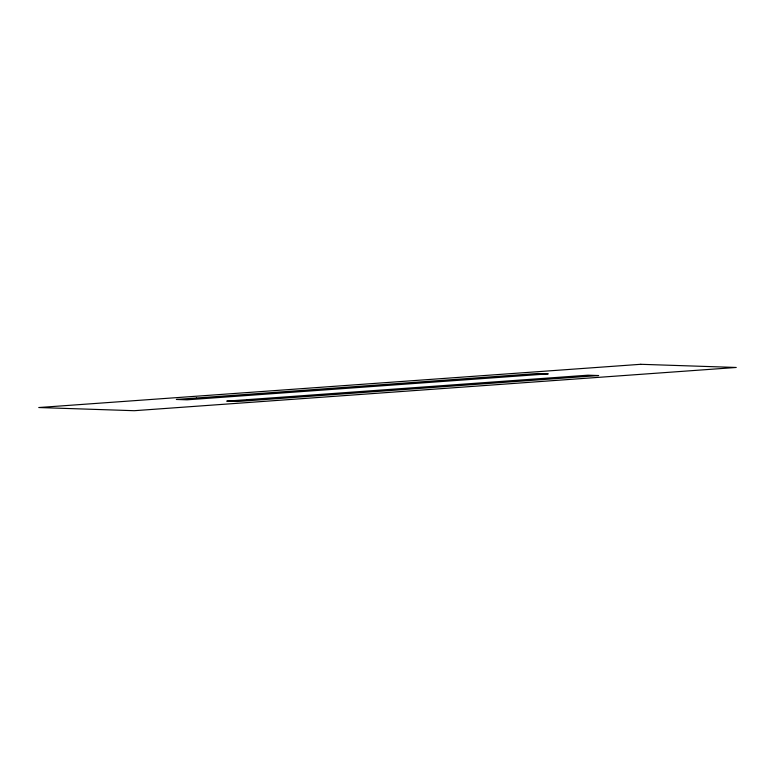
<?xml version="1.0" encoding="UTF-8"?>
<svg xmlns="http://www.w3.org/2000/svg" width="775" height="775" viewBox="0 0 775 775"><rect width="100%" height="100%" fill="white"/><g stroke="black" fill="none" stroke-linecap="round" stroke-linejoin="round"><path stroke-width="1.16" d="M640.78 364.298L38.75 407.534L134.22 410.702L736.25 367.466L640.78 364.298M196.404 398.011L176.342 399.454L187.037 399.813L548.245 373.87L537.559 373.511L196.404 398.011M246.818 399.687L226.755 401.13L237.441 401.489L598.658 375.546L587.963 375.187L246.818 399.687"/></g></svg>
